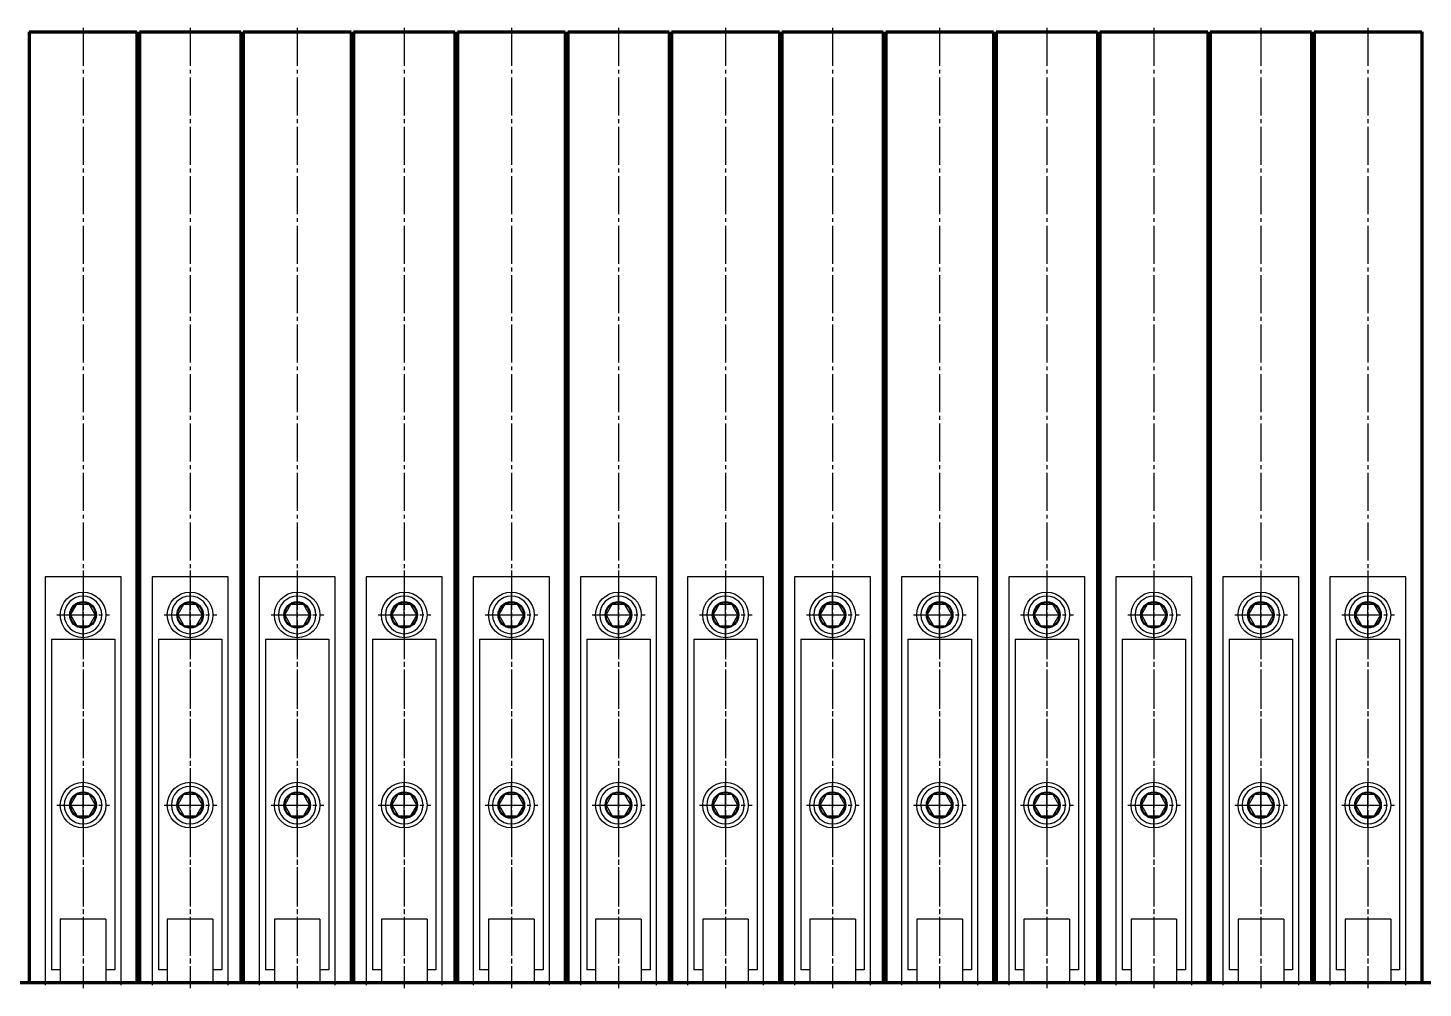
# Model space of a CAD drawing. Header units: millimetres. Extents: x -11880 to 11880, y -8400 to 8400.
# Drawn here: x -4752 to -3651, y 5595 to 6352 of the extents above; entities that cross this region are included whole.
import ezdxf

# ---------------------------------------------------------------- set-up
doc = ezdxf.new("R2010")
doc.units = ezdxf.units.MM
doc.linetypes.add('EB_DASH', pattern=[6, 3, -3])
doc.linetypes.add('EB_DASHDOT', pattern=[39, 30, -3, 3, -3])
for name, color, linetype, lineweight in [('CAXA0', 7, 'Continuous', 70), ('CAXA1', 1, 'EB_DASHDOT', 25), ('CAXA2', 6, 'EB_DASH', 25)]:
    doc.layers.add(name, color=color, linetype=linetype, lineweight=lineweight)

# ---------------------------------------------------------------- blocks, each defined once
blk = doc.blocks.new('CAXBLOCK80', base_point=(-4708.5, 5599.2))
at = {"layer": 'CAXA2', "color": 6, "linetype": 'EB_DASHDOT', "lineweight": 25}
for p, q in [((-4708.5, 5924.2), (-4708.5, 5594.8)), ((-4729.1, 5889.2), (-4687.5, 5889.2)), ((-4729.1, 5739.2), (-4687.5, 5739.2))]:
    blk.add_line(p, q, dxfattribs=at)
at = {"layer": 'CAXA2', "color": 6, "linetype": 'Continuous', "lineweight": 25}
for p, q in [((-4738.5, 5919.2), (-4738.5, 5597.2)), ((-4678.5, 5919.2), (-4738.5, 5919.2)), ((-4678.5, 5597.2), (-4678.5, 5919.2)), ((-4708.5, 5871.3), (-4708.5, 5907)), ((-4718.3, 5889.2), (-4713.4, 5897.7)), ((-4713.4, 5897.7), (-4703.6, 5897.7)), ((-4698.7, 5889.2), (-4703.6, 5897.7)), ((-4698.7, 5889.2), (-4703.6, 5897.7)), ((-4718.3, 5889.2), (-4713.4, 5880.7)), ((-4713.4, 5880.7), (-4703.6, 5880.7)), ((-4698.7, 5889.2), (-4703.6, 5880.7)), ((-4733.5, 5870.2), (-4733.5, 5609.2)), ((-4733.5, 5870.2), (-4683.5, 5870.2)), ((-4683.5, 5870.2), (-4683.5, 5609.2)), ((-4718.3, 5739.2), (-4713.4, 5747.7)), ((-4713.4, 5747.7), (-4703.6, 5747.7)), ((-4708.5, 5721.3), (-4708.5, 5757)), ((-4698.7, 5739.2), (-4703.6, 5747.7)), ((-4698.7, 5739.2), (-4703.6, 5747.7)), ((-4718.3, 5739.2), (-4713.4, 5730.7)), ((-4698.7, 5739.2), (-4703.6, 5730.7)), ((-4713.4, 5730.7), (-4703.6, 5730.7)), ((-4726.5, 5649.2), (-4726.5, 5599.2)), ((-4690.5, 5649.2), (-4726.5, 5649.2)), ((-4690.5, 5649.2), (-4690.5, 5599.2)), ((-4726.5, 5609.2), (-4733.5, 5609.2)), ((-4683.5, 5609.2), (-4690.5, 5609.2)), ((-4690.5, 5599.2), (-4726.5, 5599.2))]:
    blk.add_line(p, q, dxfattribs=at)
for centre, radius in [((-4708.5, 5889.2), 18), ((-4708.5, 5889.2), 10.5), ((-4708.5, 5889.2), 9.81), ((-4708.5, 5739.2), 18), ((-4708.5, 5739.2), 18), ((-4708.5, 5739.2), 10.5), ((-4708.5, 5739.2), 10.5), ((-4708.5, 5739.2), 9.81)]:
    blk.add_circle(centre, radius, dxfattribs=at)
for centre, start, end in [((-4708.5, 5889.2), 0, 180), ((-4708.5, 5889.2), 180, 0), ((-4708.5, 5739.2), 0, 180), ((-4708.5, 5739.2), 180, 0)]:
    blk.add_arc(centre, 14.8, start, end, dxfattribs=at)
blk = doc.blocks.new('CAXBLOCK81', base_point=(-4624, 5599.2))
at = {"layer": 'CAXA2', "color": 6, "linetype": 'EB_DASHDOT', "lineweight": 25}
for p, q in [((-4624, 5924.2), (-4624, 5594.8)), ((-4644.6, 5889.2), (-4603, 5889.2)), ((-4644.6, 5739.2), (-4603, 5739.2))]:
    blk.add_line(p, q, dxfattribs=at)
at = {"layer": 'CAXA2', "color": 6, "linetype": 'Continuous', "lineweight": 25}
for p, q in [((-4654, 5919.2), (-4654, 5597.2)), ((-4594, 5919.2), (-4654, 5919.2)), ((-4594, 5597.2), (-4594, 5919.2)), ((-4624, 5871.3), (-4624, 5907)), ((-4633.8, 5889.2), (-4628.9, 5897.7)), ((-4628.9, 5897.7), (-4619.1, 5897.7)), ((-4614.2, 5889.2), (-4619.1, 5897.7)), ((-4614.2, 5889.2), (-4619.1, 5897.7)), ((-4633.8, 5889.2), (-4628.9, 5880.7)), ((-4628.9, 5880.7), (-4619.1, 5880.7)), ((-4614.2, 5889.2), (-4619.1, 5880.7)), ((-4649, 5870.2), (-4649, 5609.2)), ((-4649, 5870.2), (-4599, 5870.2)), ((-4599, 5870.2), (-4599, 5609.2)), ((-4633.8, 5739.2), (-4628.9, 5747.7)), ((-4628.9, 5747.7), (-4619.1, 5747.7)), ((-4624, 5721.3), (-4624, 5757)), ((-4614.2, 5739.2), (-4619.1, 5747.7)), ((-4614.2, 5739.2), (-4619.1, 5747.7)), ((-4633.8, 5739.2), (-4628.9, 5730.7)), ((-4614.2, 5739.2), (-4619.1, 5730.7)), ((-4628.9, 5730.7), (-4619.1, 5730.7)), ((-4642, 5649.2), (-4642, 5599.2)), ((-4606, 5649.2), (-4642, 5649.2)), ((-4606, 5649.2), (-4606, 5599.2)), ((-4642, 5609.2), (-4649, 5609.2)), ((-4599, 5609.2), (-4606, 5609.2)), ((-4606, 5599.2), (-4642, 5599.2))]:
    blk.add_line(p, q, dxfattribs=at)
for centre, radius in [((-4624, 5889.2), 18), ((-4624, 5889.2), 10.5), ((-4624, 5889.2), 9.81), ((-4624, 5739.2), 18), ((-4624, 5739.2), 18), ((-4624, 5739.2), 10.5), ((-4624, 5739.2), 10.5), ((-4624, 5739.2), 9.81)]:
    blk.add_circle(centre, radius, dxfattribs=at)
for centre, start, end in [((-4624, 5889.2), 0, 180), ((-4624, 5889.2), 180, 0), ((-4624, 5739.2), 0, 180), ((-4624, 5739.2), 180, 0)]:
    blk.add_arc(centre, 14.8, start, end, dxfattribs=at)
blk = doc.blocks.new('CAXBLOCK82', base_point=(-4539.5, 5599.2))
at = {"layer": 'CAXA2', "color": 6, "linetype": 'EB_DASHDOT', "lineweight": 25}
for p, q in [((-4539.5, 5924.2), (-4539.5, 5594.8)), ((-4560.1, 5889.2), (-4518.5, 5889.2)), ((-4560.1, 5739.2), (-4518.5, 5739.2))]:
    blk.add_line(p, q, dxfattribs=at)
at = {"layer": 'CAXA2', "color": 6, "linetype": 'Continuous', "lineweight": 25}
for p, q in [((-4569.5, 5919.2), (-4569.5, 5597.2)), ((-4509.5, 5919.2), (-4569.5, 5919.2)), ((-4509.5, 5597.2), (-4509.5, 5919.2)), ((-4539.5, 5871.3), (-4539.5, 5907)), ((-4549.3, 5889.2), (-4544.4, 5897.7)), ((-4544.4, 5897.7), (-4534.6, 5897.7)), ((-4529.7, 5889.2), (-4534.6, 5897.7)), ((-4529.7, 5889.2), (-4534.6, 5897.7)), ((-4549.3, 5889.2), (-4544.4, 5880.7)), ((-4544.4, 5880.7), (-4534.6, 5880.7)), ((-4529.7, 5889.2), (-4534.6, 5880.7)), ((-4564.5, 5870.2), (-4564.5, 5609.2)), ((-4564.5, 5870.2), (-4514.5, 5870.2)), ((-4514.5, 5870.2), (-4514.5, 5609.2)), ((-4549.3, 5739.2), (-4544.4, 5747.7)), ((-4544.4, 5747.7), (-4534.6, 5747.7)), ((-4539.5, 5721.3), (-4539.5, 5757)), ((-4529.7, 5739.2), (-4534.6, 5747.7)), ((-4529.7, 5739.2), (-4534.6, 5747.7)), ((-4549.3, 5739.2), (-4544.4, 5730.7)), ((-4529.7, 5739.2), (-4534.6, 5730.7)), ((-4544.4, 5730.7), (-4534.6, 5730.7)), ((-4557.5, 5649.2), (-4557.5, 5599.2)), ((-4521.5, 5649.2), (-4557.5, 5649.2)), ((-4521.5, 5649.2), (-4521.5, 5599.2)), ((-4557.5, 5609.2), (-4564.5, 5609.2)), ((-4514.5, 5609.2), (-4521.5, 5609.2)), ((-4521.5, 5599.2), (-4557.5, 5599.2))]:
    blk.add_line(p, q, dxfattribs=at)
for centre, radius in [((-4539.5, 5889.2), 18), ((-4539.5, 5889.2), 10.5), ((-4539.5, 5889.2), 9.81), ((-4539.5, 5739.2), 18), ((-4539.5, 5739.2), 18), ((-4539.5, 5739.2), 10.5), ((-4539.5, 5739.2), 10.5), ((-4539.5, 5739.2), 9.81)]:
    blk.add_circle(centre, radius, dxfattribs=at)
for centre, start, end in [((-4539.5, 5889.2), 0, 180), ((-4539.5, 5889.2), 180, 0), ((-4539.5, 5739.2), 0, 180), ((-4539.5, 5739.2), 180, 0)]:
    blk.add_arc(centre, 14.8, start, end, dxfattribs=at)
blk = doc.blocks.new('CAXBLOCK83', base_point=(-4455, 5599.2))
at = {"layer": 'CAXA2', "color": 6, "linetype": 'EB_DASHDOT', "lineweight": 25}
for p, q in [((-4455, 5924.2), (-4455, 5594.8)), ((-4475.6, 5889.2), (-4434, 5889.2)), ((-4475.6, 5739.2), (-4434, 5739.2))]:
    blk.add_line(p, q, dxfattribs=at)
at = {"layer": 'CAXA2', "color": 6, "linetype": 'Continuous', "lineweight": 25}
for p, q in [((-4485, 5919.2), (-4485, 5597.2)), ((-4425, 5919.2), (-4485, 5919.2)), ((-4425, 5597.2), (-4425, 5919.2)), ((-4455, 5871.3), (-4455, 5907)), ((-4464.8, 5889.2), (-4459.9, 5897.7)), ((-4459.9, 5897.7), (-4450.1, 5897.7)), ((-4445.2, 5889.2), (-4450.1, 5897.7)), ((-4445.2, 5889.2), (-4450.1, 5897.7)), ((-4464.8, 5889.2), (-4459.9, 5880.7)), ((-4459.9, 5880.7), (-4450.1, 5880.7)), ((-4445.2, 5889.2), (-4450.1, 5880.7)), ((-4480, 5870.2), (-4480, 5609.2)), ((-4480, 5870.2), (-4430, 5870.2)), ((-4430, 5870.2), (-4430, 5609.2)), ((-4464.8, 5739.2), (-4459.9, 5747.7)), ((-4459.9, 5747.7), (-4450.1, 5747.7)), ((-4455, 5721.3), (-4455, 5757)), ((-4445.2, 5739.2), (-4450.1, 5747.7)), ((-4445.2, 5739.2), (-4450.1, 5747.7)), ((-4464.8, 5739.2), (-4459.9, 5730.7)), ((-4445.2, 5739.2), (-4450.1, 5730.7)), ((-4459.9, 5730.7), (-4450.1, 5730.7)), ((-4473, 5649.2), (-4473, 5599.2)), ((-4437, 5649.2), (-4473, 5649.2)), ((-4437, 5649.2), (-4437, 5599.2)), ((-4473, 5609.2), (-4480, 5609.2)), ((-4430, 5609.2), (-4437, 5609.2)), ((-4437, 5599.2), (-4473, 5599.2))]:
    blk.add_line(p, q, dxfattribs=at)
for centre, radius in [((-4455, 5889.2), 18), ((-4455, 5889.2), 10.5), ((-4455, 5889.2), 9.81), ((-4455, 5739.2), 18), ((-4455, 5739.2), 18), ((-4455, 5739.2), 10.5), ((-4455, 5739.2), 10.5), ((-4455, 5739.2), 9.81)]:
    blk.add_circle(centre, radius, dxfattribs=at)
for centre, start, end in [((-4455, 5889.2), 0, 180), ((-4455, 5889.2), 180, 0), ((-4455, 5739.2), 0, 180), ((-4455, 5739.2), 180, 0)]:
    blk.add_arc(centre, 14.8, start, end, dxfattribs=at)
blk = doc.blocks.new('CAXBLOCK84', base_point=(-4370.5, 5599.2))
at = {"layer": 'CAXA2', "color": 6, "linetype": 'EB_DASHDOT', "lineweight": 25}
for p, q in [((-4370.5, 5924.2), (-4370.5, 5594.8)), ((-4391.1, 5889.2), (-4349.5, 5889.2)), ((-4391.1, 5739.2), (-4349.5, 5739.2))]:
    blk.add_line(p, q, dxfattribs=at)
at = {"layer": 'CAXA2', "color": 6, "linetype": 'Continuous', "lineweight": 25}
for p, q in [((-4400.5, 5919.2), (-4400.5, 5597.2)), ((-4340.5, 5919.2), (-4400.5, 5919.2)), ((-4340.5, 5597.2), (-4340.5, 5919.2)), ((-4370.5, 5871.3), (-4370.5, 5907)), ((-4380.3, 5889.2), (-4375.4, 5897.7)), ((-4375.4, 5897.7), (-4365.6, 5897.7)), ((-4360.7, 5889.2), (-4365.6, 5897.7)), ((-4360.7, 5889.2), (-4365.6, 5897.7)), ((-4380.3, 5889.2), (-4375.4, 5880.7)), ((-4375.4, 5880.7), (-4365.6, 5880.7)), ((-4360.7, 5889.2), (-4365.6, 5880.7)), ((-4395.5, 5870.2), (-4395.5, 5609.2)), ((-4395.5, 5870.2), (-4345.5, 5870.2)), ((-4345.5, 5870.2), (-4345.5, 5609.2)), ((-4380.3, 5739.2), (-4375.4, 5747.7)), ((-4375.4, 5747.7), (-4365.6, 5747.7)), ((-4370.5, 5721.3), (-4370.5, 5757)), ((-4360.7, 5739.2), (-4365.6, 5747.7)), ((-4360.7, 5739.2), (-4365.6, 5747.7)), ((-4380.3, 5739.2), (-4375.4, 5730.7)), ((-4360.7, 5739.2), (-4365.6, 5730.7)), ((-4375.4, 5730.7), (-4365.6, 5730.7)), ((-4388.5, 5649.2), (-4388.5, 5599.2)), ((-4352.5, 5649.2), (-4388.5, 5649.2)), ((-4352.5, 5649.2), (-4352.5, 5599.2)), ((-4388.5, 5609.2), (-4395.5, 5609.2)), ((-4345.5, 5609.2), (-4352.5, 5609.2)), ((-4352.5, 5599.2), (-4388.5, 5599.2))]:
    blk.add_line(p, q, dxfattribs=at)
for centre, radius in [((-4370.5, 5889.2), 18), ((-4370.5, 5889.2), 10.5), ((-4370.5, 5889.2), 9.81), ((-4370.5, 5739.2), 18), ((-4370.5, 5739.2), 18), ((-4370.5, 5739.2), 10.5), ((-4370.5, 5739.2), 10.5), ((-4370.5, 5739.2), 9.81)]:
    blk.add_circle(centre, radius, dxfattribs=at)
for centre, start, end in [((-4370.5, 5889.2), 0, 180), ((-4370.5, 5889.2), 180, 0), ((-4370.5, 5739.2), 0, 180), ((-4370.5, 5739.2), 180, 0)]:
    blk.add_arc(centre, 14.8, start, end, dxfattribs=at)
blk = doc.blocks.new('CAXBLOCK85', base_point=(-4286, 5599.2))
at = {"layer": 'CAXA2', "color": 6, "linetype": 'EB_DASHDOT', "lineweight": 25}
for p, q in [((-4286, 5924.2), (-4286, 5594.8)), ((-4306.6, 5889.2), (-4265, 5889.2)), ((-4306.6, 5739.2), (-4265, 5739.2))]:
    blk.add_line(p, q, dxfattribs=at)
at = {"layer": 'CAXA2', "color": 6, "linetype": 'Continuous', "lineweight": 25}
for p, q in [((-4316, 5919.2), (-4316, 5597.2)), ((-4256, 5919.2), (-4316, 5919.2)), ((-4256, 5597.2), (-4256, 5919.2)), ((-4286, 5871.3), (-4286, 5907)), ((-4295.8, 5889.2), (-4290.9, 5897.7)), ((-4290.9, 5897.7), (-4281.1, 5897.7)), ((-4276.2, 5889.2), (-4281.1, 5897.7)), ((-4276.2, 5889.2), (-4281.1, 5897.7)), ((-4295.8, 5889.2), (-4290.9, 5880.7)), ((-4290.9, 5880.7), (-4281.1, 5880.7)), ((-4276.2, 5889.2), (-4281.1, 5880.7)), ((-4311, 5870.2), (-4311, 5609.2)), ((-4311, 5870.2), (-4261, 5870.2)), ((-4261, 5870.2), (-4261, 5609.2)), ((-4295.8, 5739.2), (-4290.9, 5747.7)), ((-4290.9, 5747.7), (-4281.1, 5747.7)), ((-4286, 5721.3), (-4286, 5757)), ((-4276.2, 5739.2), (-4281.1, 5747.7)), ((-4276.2, 5739.2), (-4281.1, 5747.7)), ((-4295.8, 5739.2), (-4290.9, 5730.7)), ((-4276.2, 5739.2), (-4281.1, 5730.7)), ((-4290.9, 5730.7), (-4281.1, 5730.7)), ((-4304, 5649.2), (-4304, 5599.2)), ((-4268, 5649.2), (-4304, 5649.2)), ((-4268, 5649.2), (-4268, 5599.2)), ((-4304, 5609.2), (-4311, 5609.2)), ((-4261, 5609.2), (-4268, 5609.2)), ((-4268, 5599.2), (-4304, 5599.2))]:
    blk.add_line(p, q, dxfattribs=at)
for centre, radius in [((-4286, 5889.2), 18), ((-4286, 5889.2), 10.5), ((-4286, 5889.2), 9.81), ((-4286, 5739.2), 18), ((-4286, 5739.2), 18), ((-4286, 5739.2), 10.5), ((-4286, 5739.2), 10.5), ((-4286, 5739.2), 9.81)]:
    blk.add_circle(centre, radius, dxfattribs=at)
for centre, start, end in [((-4286, 5889.2), 0, 180), ((-4286, 5889.2), 180, 0), ((-4286, 5739.2), 0, 180), ((-4286, 5739.2), 180, 0)]:
    blk.add_arc(centre, 14.8, start, end, dxfattribs=at)
blk = doc.blocks.new('CAXBLOCK86', base_point=(-4201.5, 5599.2))
at = {"layer": 'CAXA2', "color": 6, "linetype": 'EB_DASHDOT', "lineweight": 25}
for p, q in [((-4201.5, 5924.2), (-4201.5, 5594.8)), ((-4222.1, 5889.2), (-4180.5, 5889.2)), ((-4222.1, 5739.2), (-4180.5, 5739.2))]:
    blk.add_line(p, q, dxfattribs=at)
at = {"layer": 'CAXA2', "color": 6, "linetype": 'Continuous', "lineweight": 25}
for p, q in [((-4231.5, 5919.2), (-4231.5, 5597.2)), ((-4171.5, 5919.2), (-4231.5, 5919.2)), ((-4171.5, 5597.2), (-4171.5, 5919.2)), ((-4201.5, 5871.3), (-4201.5, 5907)), ((-4211.3, 5889.2), (-4206.4, 5897.7)), ((-4206.4, 5897.7), (-4196.6, 5897.7)), ((-4191.7, 5889.2), (-4196.6, 5897.7)), ((-4191.7, 5889.2), (-4196.6, 5897.7)), ((-4211.3, 5889.2), (-4206.4, 5880.7)), ((-4206.4, 5880.7), (-4196.6, 5880.7)), ((-4191.7, 5889.2), (-4196.6, 5880.7)), ((-4226.5, 5870.2), (-4226.5, 5609.2)), ((-4226.5, 5870.2), (-4176.5, 5870.2)), ((-4176.5, 5870.2), (-4176.5, 5609.2)), ((-4211.3, 5739.2), (-4206.4, 5747.7)), ((-4206.4, 5747.7), (-4196.6, 5747.7)), ((-4201.5, 5721.3), (-4201.5, 5757)), ((-4191.7, 5739.2), (-4196.6, 5747.7)), ((-4191.7, 5739.2), (-4196.6, 5747.7)), ((-4211.3, 5739.2), (-4206.4, 5730.7)), ((-4191.7, 5739.2), (-4196.6, 5730.7)), ((-4206.4, 5730.7), (-4196.6, 5730.7)), ((-4219.5, 5649.2), (-4219.5, 5599.2)), ((-4183.5, 5649.2), (-4219.5, 5649.2)), ((-4183.5, 5649.2), (-4183.5, 5599.2)), ((-4219.5, 5609.2), (-4226.5, 5609.2)), ((-4176.5, 5609.2), (-4183.5, 5609.2)), ((-4183.5, 5599.2), (-4219.5, 5599.2))]:
    blk.add_line(p, q, dxfattribs=at)
for centre, radius in [((-4201.5, 5889.2), 18), ((-4201.5, 5889.2), 10.5), ((-4201.5, 5889.2), 9.81), ((-4201.5, 5739.2), 18), ((-4201.5, 5739.2), 18), ((-4201.5, 5739.2), 10.5), ((-4201.5, 5739.2), 10.5), ((-4201.5, 5739.2), 9.81)]:
    blk.add_circle(centre, radius, dxfattribs=at)
for centre, start, end in [((-4201.5, 5889.2), 0, 180), ((-4201.5, 5889.2), 180, 0), ((-4201.5, 5739.2), 0, 180), ((-4201.5, 5739.2), 180, 0)]:
    blk.add_arc(centre, 14.8, start, end, dxfattribs=at)
blk = doc.blocks.new('CAXBLOCK87', base_point=(-4117, 5599.2))
at = {"layer": 'CAXA2', "color": 6, "linetype": 'EB_DASHDOT', "lineweight": 25}
for p, q in [((-4117, 5924.2), (-4117, 5594.8)), ((-4137.6, 5889.2), (-4096, 5889.2)), ((-4137.6, 5739.2), (-4096, 5739.2))]:
    blk.add_line(p, q, dxfattribs=at)
at = {"layer": 'CAXA2', "color": 6, "linetype": 'Continuous', "lineweight": 25}
for p, q in [((-4147, 5919.2), (-4147, 5597.2)), ((-4087, 5919.2), (-4147, 5919.2)), ((-4087, 5597.2), (-4087, 5919.2)), ((-4117, 5871.3), (-4117, 5907)), ((-4126.8, 5889.2), (-4121.9, 5897.7)), ((-4121.9, 5897.7), (-4112.1, 5897.7)), ((-4107.2, 5889.2), (-4112.1, 5897.7)), ((-4107.2, 5889.2), (-4112.1, 5897.7)), ((-4126.8, 5889.2), (-4121.9, 5880.7)), ((-4121.9, 5880.7), (-4112.1, 5880.7)), ((-4107.2, 5889.2), (-4112.1, 5880.7)), ((-4142, 5870.2), (-4142, 5609.2)), ((-4142, 5870.2), (-4092, 5870.2)), ((-4092, 5870.2), (-4092, 5609.2)), ((-4126.8, 5739.2), (-4121.9, 5747.7)), ((-4121.9, 5747.7), (-4112.1, 5747.7)), ((-4117, 5721.3), (-4117, 5757)), ((-4107.2, 5739.2), (-4112.1, 5747.7)), ((-4107.2, 5739.2), (-4112.1, 5747.7)), ((-4126.8, 5739.2), (-4121.9, 5730.7)), ((-4107.2, 5739.2), (-4112.1, 5730.7)), ((-4121.9, 5730.7), (-4112.1, 5730.7)), ((-4135, 5649.2), (-4135, 5599.2)), ((-4099, 5649.2), (-4135, 5649.2)), ((-4099, 5649.2), (-4099, 5599.2)), ((-4135, 5609.2), (-4142, 5609.2)), ((-4092, 5609.2), (-4099, 5609.2)), ((-4099, 5599.2), (-4135, 5599.2))]:
    blk.add_line(p, q, dxfattribs=at)
for centre, radius in [((-4117, 5889.2), 18), ((-4117, 5889.2), 10.5), ((-4117, 5889.2), 9.81), ((-4117, 5739.2), 18), ((-4117, 5739.2), 18), ((-4117, 5739.2), 10.5), ((-4117, 5739.2), 10.5), ((-4117, 5739.2), 9.81)]:
    blk.add_circle(centre, radius, dxfattribs=at)
for centre, start, end in [((-4117, 5889.2), 0, 180), ((-4117, 5889.2), 180, 0), ((-4117, 5739.2), 0, 180), ((-4117, 5739.2), 180, 0)]:
    blk.add_arc(centre, 14.8, start, end, dxfattribs=at)
blk = doc.blocks.new('CAXBLOCK88', base_point=(-4032.5, 5599.2))
at = {"layer": 'CAXA2', "color": 6, "linetype": 'EB_DASHDOT', "lineweight": 25}
for p, q in [((-4032.5, 5924.2), (-4032.5, 5594.8)), ((-4053.1, 5889.2), (-4011.5, 5889.2)), ((-4053.1, 5739.2), (-4011.5, 5739.2))]:
    blk.add_line(p, q, dxfattribs=at)
at = {"layer": 'CAXA2', "color": 6, "linetype": 'Continuous', "lineweight": 25}
for p, q in [((-4062.5, 5919.2), (-4062.5, 5597.2)), ((-4002.5, 5919.2), (-4062.5, 5919.2)), ((-4002.5, 5597.2), (-4002.5, 5919.2)), ((-4032.5, 5871.3), (-4032.5, 5907)), ((-4042.3, 5889.2), (-4037.4, 5897.7)), ((-4037.4, 5897.7), (-4027.6, 5897.7)), ((-4022.7, 5889.2), (-4027.6, 5897.7)), ((-4022.7, 5889.2), (-4027.6, 5897.7)), ((-4042.3, 5889.2), (-4037.4, 5880.7)), ((-4037.4, 5880.7), (-4027.6, 5880.7)), ((-4022.7, 5889.2), (-4027.6, 5880.7)), ((-4057.5, 5870.2), (-4057.5, 5609.2)), ((-4057.5, 5870.2), (-4007.5, 5870.2)), ((-4007.5, 5870.2), (-4007.5, 5609.2)), ((-4042.3, 5739.2), (-4037.4, 5747.7)), ((-4037.4, 5747.7), (-4027.6, 5747.7)), ((-4032.5, 5721.3), (-4032.5, 5757)), ((-4022.7, 5739.2), (-4027.6, 5747.7)), ((-4022.7, 5739.2), (-4027.6, 5747.7)), ((-4042.3, 5739.2), (-4037.4, 5730.7)), ((-4022.7, 5739.2), (-4027.6, 5730.7)), ((-4037.4, 5730.7), (-4027.6, 5730.7)), ((-4050.5, 5649.2), (-4050.5, 5599.2)), ((-4014.5, 5649.2), (-4050.5, 5649.2)), ((-4014.5, 5649.2), (-4014.5, 5599.2)), ((-4050.5, 5609.2), (-4057.5, 5609.2)), ((-4007.5, 5609.2), (-4014.5, 5609.2)), ((-4014.5, 5599.2), (-4050.5, 5599.2))]:
    blk.add_line(p, q, dxfattribs=at)
for centre, radius in [((-4032.5, 5889.2), 18), ((-4032.5, 5889.2), 10.5), ((-4032.5, 5889.2), 9.81), ((-4032.5, 5739.2), 18), ((-4032.5, 5739.2), 18), ((-4032.5, 5739.2), 10.5), ((-4032.5, 5739.2), 10.5), ((-4032.5, 5739.2), 9.81)]:
    blk.add_circle(centre, radius, dxfattribs=at)
for centre, start, end in [((-4032.5, 5889.2), 0, 180), ((-4032.5, 5889.2), 180, 0), ((-4032.5, 5739.2), 0, 180), ((-4032.5, 5739.2), 180, 0)]:
    blk.add_arc(centre, 14.8, start, end, dxfattribs=at)
blk = doc.blocks.new('CAXBLOCK89', base_point=(-3948, 5599.2))
at = {"layer": 'CAXA2', "color": 6, "linetype": 'EB_DASHDOT', "lineweight": 25}
for p, q in [((-3948, 5924.2), (-3948, 5594.8)), ((-3968.6, 5889.2), (-3927, 5889.2)), ((-3968.6, 5739.2), (-3927, 5739.2))]:
    blk.add_line(p, q, dxfattribs=at)
at = {"layer": 'CAXA2', "color": 6, "linetype": 'Continuous', "lineweight": 25}
for p, q in [((-3978, 5919.2), (-3978, 5597.2)), ((-3918, 5919.2), (-3978, 5919.2)), ((-3918, 5597.2), (-3918, 5919.2)), ((-3948, 5871.3), (-3948, 5907)), ((-3957.8, 5889.2), (-3952.9, 5897.7)), ((-3952.9, 5897.7), (-3943.1, 5897.7)), ((-3938.2, 5889.2), (-3943.1, 5897.7)), ((-3938.2, 5889.2), (-3943.1, 5897.7)), ((-3957.8, 5889.2), (-3952.9, 5880.7)), ((-3952.9, 5880.7), (-3943.1, 5880.7)), ((-3938.2, 5889.2), (-3943.1, 5880.7)), ((-3973, 5870.2), (-3973, 5609.2)), ((-3973, 5870.2), (-3923, 5870.2)), ((-3923, 5870.2), (-3923, 5609.2)), ((-3957.8, 5739.2), (-3952.9, 5747.7)), ((-3952.9, 5747.7), (-3943.1, 5747.7)), ((-3948, 5721.3), (-3948, 5757)), ((-3938.2, 5739.2), (-3943.1, 5747.7)), ((-3938.2, 5739.2), (-3943.1, 5747.7)), ((-3957.8, 5739.2), (-3952.9, 5730.7)), ((-3938.2, 5739.2), (-3943.1, 5730.7)), ((-3952.9, 5730.7), (-3943.1, 5730.7)), ((-3966, 5649.2), (-3966, 5599.2)), ((-3930, 5649.2), (-3966, 5649.2)), ((-3930, 5649.2), (-3930, 5599.2)), ((-3966, 5609.2), (-3973, 5609.2)), ((-3923, 5609.2), (-3930, 5609.2)), ((-3930, 5599.2), (-3966, 5599.2))]:
    blk.add_line(p, q, dxfattribs=at)
for centre, radius in [((-3948, 5889.2), 18), ((-3948, 5889.2), 10.5), ((-3948, 5889.2), 9.81), ((-3948, 5739.2), 18), ((-3948, 5739.2), 18), ((-3948, 5739.2), 10.5), ((-3948, 5739.2), 10.5), ((-3948, 5739.2), 9.81)]:
    blk.add_circle(centre, radius, dxfattribs=at)
for centre, start, end in [((-3948, 5889.2), 0, 180), ((-3948, 5889.2), 180, 0), ((-3948, 5739.2), 0, 180), ((-3948, 5739.2), 180, 0)]:
    blk.add_arc(centre, 14.8, start, end, dxfattribs=at)
blk = doc.blocks.new('CAXBLOCK90', base_point=(-3863.5, 5599.2))
at = {"layer": 'CAXA2', "color": 6, "linetype": 'EB_DASHDOT', "lineweight": 25}
for p, q in [((-3863.5, 5924.2), (-3863.5, 5594.8)), ((-3884.1, 5889.2), (-3842.5, 5889.2)), ((-3884.1, 5739.2), (-3842.5, 5739.2))]:
    blk.add_line(p, q, dxfattribs=at)
at = {"layer": 'CAXA2', "color": 6, "linetype": 'Continuous', "lineweight": 25}
for p, q in [((-3893.5, 5919.2), (-3893.5, 5597.2)), ((-3833.5, 5919.2), (-3893.5, 5919.2)), ((-3833.5, 5597.2), (-3833.5, 5919.2)), ((-3863.5, 5871.3), (-3863.5, 5907)), ((-3873.3, 5889.2), (-3868.4, 5897.7)), ((-3868.4, 5897.7), (-3858.6, 5897.7)), ((-3853.7, 5889.2), (-3858.6, 5897.7)), ((-3853.7, 5889.2), (-3858.6, 5897.7)), ((-3873.3, 5889.2), (-3868.4, 5880.7)), ((-3868.4, 5880.7), (-3858.6, 5880.7)), ((-3853.7, 5889.2), (-3858.6, 5880.7)), ((-3888.5, 5870.2), (-3888.5, 5609.2)), ((-3888.5, 5870.2), (-3838.5, 5870.2)), ((-3838.5, 5870.2), (-3838.5, 5609.2)), ((-3873.3, 5739.2), (-3868.4, 5747.7)), ((-3868.4, 5747.7), (-3858.6, 5747.7)), ((-3863.5, 5721.3), (-3863.5, 5757)), ((-3853.7, 5739.2), (-3858.6, 5747.7)), ((-3853.7, 5739.2), (-3858.6, 5747.7)), ((-3873.3, 5739.2), (-3868.4, 5730.7)), ((-3853.7, 5739.2), (-3858.6, 5730.7)), ((-3868.4, 5730.7), (-3858.6, 5730.7)), ((-3881.5, 5649.2), (-3881.5, 5599.2)), ((-3845.5, 5649.2), (-3881.5, 5649.2)), ((-3845.5, 5649.2), (-3845.5, 5599.2)), ((-3881.5, 5609.2), (-3888.5, 5609.2)), ((-3838.5, 5609.2), (-3845.5, 5609.2)), ((-3845.5, 5599.2), (-3881.5, 5599.2))]:
    blk.add_line(p, q, dxfattribs=at)
for centre, radius in [((-3863.5, 5889.2), 18), ((-3863.5, 5889.2), 10.5), ((-3863.5, 5889.2), 9.81), ((-3863.5, 5739.2), 18), ((-3863.5, 5739.2), 18), ((-3863.5, 5739.2), 10.5), ((-3863.5, 5739.2), 10.5), ((-3863.5, 5739.2), 9.81)]:
    blk.add_circle(centre, radius, dxfattribs=at)
for centre, start, end in [((-3863.5, 5889.2), 0, 180), ((-3863.5, 5889.2), 180, 0), ((-3863.5, 5739.2), 0, 180), ((-3863.5, 5739.2), 180, 0)]:
    blk.add_arc(centre, 14.8, start, end, dxfattribs=at)
blk = doc.blocks.new('CAXBLOCK91', base_point=(-3779, 5599.2))
at = {"layer": 'CAXA2', "color": 6, "linetype": 'EB_DASHDOT', "lineweight": 25}
for p, q in [((-3779, 5924.2), (-3779, 5594.8)), ((-3799.6, 5889.2), (-3758, 5889.2)), ((-3799.6, 5739.2), (-3758, 5739.2))]:
    blk.add_line(p, q, dxfattribs=at)
at = {"layer": 'CAXA2', "color": 6, "linetype": 'Continuous', "lineweight": 25}
for p, q in [((-3809, 5919.2), (-3809, 5597.2)), ((-3749, 5919.2), (-3809, 5919.2)), ((-3749, 5597.2), (-3749, 5919.2)), ((-3779, 5871.3), (-3779, 5907)), ((-3788.8, 5889.2), (-3783.9, 5897.7)), ((-3783.9, 5897.7), (-3774.1, 5897.7)), ((-3769.2, 5889.2), (-3774.1, 5897.7)), ((-3769.2, 5889.2), (-3774.1, 5897.7)), ((-3788.8, 5889.2), (-3783.9, 5880.7)), ((-3783.9, 5880.7), (-3774.1, 5880.7)), ((-3769.2, 5889.2), (-3774.1, 5880.7)), ((-3804, 5870.2), (-3804, 5609.2)), ((-3804, 5870.2), (-3754, 5870.2)), ((-3754, 5870.2), (-3754, 5609.2)), ((-3788.8, 5739.2), (-3783.9, 5747.7)), ((-3783.9, 5747.7), (-3774.1, 5747.7)), ((-3779, 5721.3), (-3779, 5757)), ((-3769.2, 5739.2), (-3774.1, 5747.7)), ((-3769.2, 5739.2), (-3774.1, 5747.7)), ((-3788.8, 5739.2), (-3783.9, 5730.7)), ((-3769.2, 5739.2), (-3774.1, 5730.7)), ((-3783.9, 5730.7), (-3774.1, 5730.7)), ((-3797, 5649.2), (-3797, 5599.2)), ((-3761, 5649.2), (-3797, 5649.2)), ((-3761, 5649.2), (-3761, 5599.2)), ((-3797, 5609.2), (-3804, 5609.2)), ((-3754, 5609.2), (-3761, 5609.2)), ((-3761, 5599.2), (-3797, 5599.2))]:
    blk.add_line(p, q, dxfattribs=at)
for centre, radius in [((-3779, 5889.2), 18), ((-3779, 5889.2), 10.5), ((-3779, 5889.2), 9.81), ((-3779, 5739.2), 18), ((-3779, 5739.2), 18), ((-3779, 5739.2), 10.5), ((-3779, 5739.2), 10.5), ((-3779, 5739.2), 9.81)]:
    blk.add_circle(centre, radius, dxfattribs=at)
for centre, start, end in [((-3779, 5889.2), 0, 180), ((-3779, 5889.2), 180, 0), ((-3779, 5739.2), 0, 180), ((-3779, 5739.2), 180, 0)]:
    blk.add_arc(centre, 14.8, start, end, dxfattribs=at)
blk = doc.blocks.new('CAXBLOCK92', base_point=(-3694.5, 5599.2))
at = {"layer": 'CAXA2', "color": 6, "linetype": 'EB_DASHDOT', "lineweight": 25}
for p, q in [((-3694.5, 5924.2), (-3694.5, 5594.8)), ((-3715.1, 5889.2), (-3673.5, 5889.2)), ((-3715.1, 5739.2), (-3673.5, 5739.2))]:
    blk.add_line(p, q, dxfattribs=at)
at = {"layer": 'CAXA2', "color": 6, "linetype": 'Continuous', "lineweight": 25}
for p, q in [((-3724.5, 5919.2), (-3724.5, 5597.2)), ((-3664.5, 5919.2), (-3724.5, 5919.2)), ((-3664.5, 5597.2), (-3664.5, 5919.2)), ((-3694.5, 5871.3), (-3694.5, 5907)), ((-3704.3, 5889.2), (-3699.4, 5897.7)), ((-3699.4, 5897.7), (-3689.6, 5897.7)), ((-3684.7, 5889.2), (-3689.6, 5897.7)), ((-3684.7, 5889.2), (-3689.6, 5897.7)), ((-3704.3, 5889.2), (-3699.4, 5880.7)), ((-3699.4, 5880.7), (-3689.6, 5880.7)), ((-3684.7, 5889.2), (-3689.6, 5880.7)), ((-3719.5, 5870.2), (-3719.5, 5609.2)), ((-3719.5, 5870.2), (-3669.5, 5870.2)), ((-3669.5, 5870.2), (-3669.5, 5609.2)), ((-3704.3, 5739.2), (-3699.4, 5747.7)), ((-3699.4, 5747.7), (-3689.6, 5747.7)), ((-3694.5, 5721.3), (-3694.5, 5757)), ((-3684.7, 5739.2), (-3689.6, 5747.7)), ((-3684.7, 5739.2), (-3689.6, 5747.7)), ((-3704.3, 5739.2), (-3699.4, 5730.7)), ((-3684.7, 5739.2), (-3689.6, 5730.7)), ((-3699.4, 5730.7), (-3689.6, 5730.7)), ((-3712.5, 5649.2), (-3712.5, 5599.2)), ((-3676.5, 5649.2), (-3712.5, 5649.2)), ((-3676.5, 5649.2), (-3676.5, 5599.2)), ((-3712.5, 5609.2), (-3719.5, 5609.2)), ((-3669.5, 5609.2), (-3676.5, 5609.2)), ((-3676.5, 5599.2), (-3712.5, 5599.2))]:
    blk.add_line(p, q, dxfattribs=at)
for centre, radius in [((-3694.5, 5889.2), 18), ((-3694.5, 5889.2), 10.5), ((-3694.5, 5889.2), 9.81), ((-3694.5, 5739.2), 18), ((-3694.5, 5739.2), 18), ((-3694.5, 5739.2), 10.5), ((-3694.5, 5739.2), 10.5), ((-3694.5, 5739.2), 9.81)]:
    blk.add_circle(centre, radius, dxfattribs=at)
for centre, start, end in [((-3694.5, 5889.2), 0, 180), ((-3694.5, 5889.2), 180, 0), ((-3694.5, 5739.2), 0, 180), ((-3694.5, 5739.2), 180, 0)]:
    blk.add_arc(centre, 14.8, start, end, dxfattribs=at)

msp = doc.modelspace()

# ---------------------------------------------------------------- linework, layer by layer
at = {"layer": 'CAXA0', "linetype": 'Continuous', "lineweight": 70}
for p, q in [((-4751.03, 6349.15), (-4751.03, 5599.15)), ((-4751.03, 6349.15), (-4751.03, 5599.15)), ((-4751.03, 6349.15), (-4666.03, 6349.15)), ((-4666.03, 6349.15), (-4666.03, 5599.15)), ((-4664.03, 6349.15), (-4664.03, 5599.15)), ((-4664.03, 6349.15), (-4584.03, 6349.15)), ((-4584.03, 6349.15), (-4584.03, 5599.15)), ((-4584.03, 6349.15), (-4584.03, 5599.15)), ((-4582.03, 6349.15), (-4582.03, 5599.15)), ((-4582.03, 6349.15), (-4582.03, 5599.15)), ((-4582.03, 6349.15), (-4497.03, 6349.15)), ((-4497.03, 6349.15), (-4497.03, 5599.15)), ((-4495.03, 6349.15), (-4495.03, 5599.15)), ((-4495.03, 6349.15), (-4415.03, 6349.15)), ((-4415.03, 6349.15), (-4415.03, 5599.15)), ((-4415.03, 6349.15), (-4415.03, 5599.15)), ((-4413.03, 6349.15), (-4413.03, 5599.15)), ((-4413.03, 6349.15), (-4413.03, 5599.15)), ((-4413.03, 6349.15), (-4328.03, 6349.15)), ((-4328.03, 6349.15), (-4328.03, 5599.15)), ((-4326.03, 6349.15), (-4326.03, 5599.15)), ((-4326.03, 6349.15), (-4246.03, 6349.15)), ((-4246.03, 6349.15), (-4246.03, 5599.15)), ((-4246.03, 6349.15), (-4246.03, 5599.15)), ((-4244.03, 6349.15), (-4244.03, 5599.15)), ((-4244.03, 6349.15), (-4244.03, 5599.15)), ((-4244.03, 6349.15), (-4159.03, 6349.15)), ((-4159.03, 6349.15), (-4159.03, 5599.15)), ((-4157.03, 6349.15), (-4157.03, 5599.15)), ((-4157.03, 6349.15), (-4077.03, 6349.15)), ((-4077.03, 6349.15), (-4077.03, 5599.15)), ((-4077.03, 6349.15), (-4077.03, 5599.15)), ((-4075.03, 6349.15), (-4075.03, 5599.15)), ((-4075.03, 6349.15), (-4075.03, 5599.15)), ((-4075.03, 6349.15), (-3990.03, 6349.15)), ((-3990.03, 6349.15), (-3990.03, 5599.15)), ((-3988.03, 6349.15), (-3988.03, 5599.15)), ((-3988.03, 6349.15), (-3908.03, 6349.15)), ((-3908.03, 6349.15), (-3908.03, 5599.15)), ((-3908.03, 6349.15), (-3908.03, 5599.15)), ((-3906.03, 6349.15), (-3906.03, 5599.15)), ((-3906.03, 6349.15), (-3906.03, 5599.15)), ((-3906.03, 6349.15), (-3821.03, 6349.15)), ((-3821.03, 6349.15), (-3821.03, 5599.15)), ((-3819.03, 6349.15), (-3819.03, 5599.15)), ((-3819.03, 6349.15), (-3739.03, 6349.15)), ((-3739.03, 6349.15), (-3739.03, 5599.15)), ((-3739.03, 6349.15), (-3739.03, 5599.15)), ((-3737.03, 6349.15), (-3737.03, 5599.15)), ((-3737.03, 6349.15), (-3737.03, 5599.15)), ((-3737.03, 6349.15), (-3652.03, 6349.15)), ((-3652.03, 6349.15), (-3652.03, 5599.15)), ((-4751.03, 5599.15), (-4666.03, 5599.15)), ((-4664.03, 5599.15), (-4584.03, 5599.15)), ((-4582.03, 5599.15), (-4497.03, 5599.15)), ((-4495.03, 5599.15), (-4415.03, 5599.15)), ((-4413.03, 5599.15), (-4328.03, 5599.15)), ((-4326.03, 5599.15), (-4246.03, 5599.15)), ((-4244.03, 5599.15), (-4159.03, 5599.15)), ((-4157.03, 5599.15), (-4077.03, 5599.15)), ((-4075.03, 5599.15), (-3990.03, 5599.15)), ((-3988.03, 5599.15), (-3908.03, 5599.15)), ((-3906.03, 5599.15), (-3821.03, 5599.15)), ((-3819.03, 5599.15), (-3739.03, 5599.15)), ((-3737.03, 5599.15), (-3652.03, 5599.15))]:
    msp.add_line(p, q, dxfattribs=at)
at = {"layer": 'CAXA0'}
msp.add_line((-7726.03, 5599.15), (-2060.03, 5599.15), dxfattribs=at)
at = {"layer": 'CAXA1', "linetype": 'EB_DASHDOT', "lineweight": 25}
for p, q in [((-4708.53, 6352.15), (-4708.53, 5596.15)), ((-4624.03, 6352.15), (-4624.03, 5596.15)), ((-4539.53, 6352.15), (-4539.53, 5596.15)), ((-4455.03, 6352.15), (-4455.03, 5596.15)), ((-4370.53, 6352.15), (-4370.53, 5596.15)), ((-4286.03, 6352.15), (-4286.03, 5596.15)), ((-4201.53, 6352.15), (-4201.53, 5596.15)), ((-4117.03, 6352.15), (-4117.03, 5596.15)), ((-4032.53, 6352.15), (-4032.53, 5596.15)), ((-3948.03, 6352.15), (-3948.03, 5596.15)), ((-3863.53, 6352.15), (-3863.53, 5596.15)), ((-3779.03, 6352.15), (-3779.03, 5596.15)), ((-3694.53, 6352.15), (-3694.53, 5596.15))]:
    msp.add_line(p, q, dxfattribs=at)

# ---------------------------------------------------------------- block references
at = {"layer": 'CAXA0', "linetype": 'Continuous', "lineweight": 70}
for name, p in [('CAXBLOCK80', (-4708.53, 5599.15)), ('CAXBLOCK81', (-4624.03, 5599.15)), ('CAXBLOCK82', (-4539.53, 5599.15)), ('CAXBLOCK83', (-4455.03, 5599.15)), ('CAXBLOCK84', (-4370.53, 5599.15)), ('CAXBLOCK85', (-4286.03, 5599.15)), ('CAXBLOCK86', (-4201.53, 5599.15)), ('CAXBLOCK87', (-4117.03, 5599.15)), ('CAXBLOCK88', (-4032.53, 5599.15)), ('CAXBLOCK89', (-3948.03, 5599.15)), ('CAXBLOCK90', (-3863.53, 5599.15)), ('CAXBLOCK91', (-3779.03, 5599.15)), ('CAXBLOCK92', (-3694.53, 5599.15))]:
    msp.add_blockref(name, p, dxfattribs=at)

doc.saveas('drawing.dxf')
